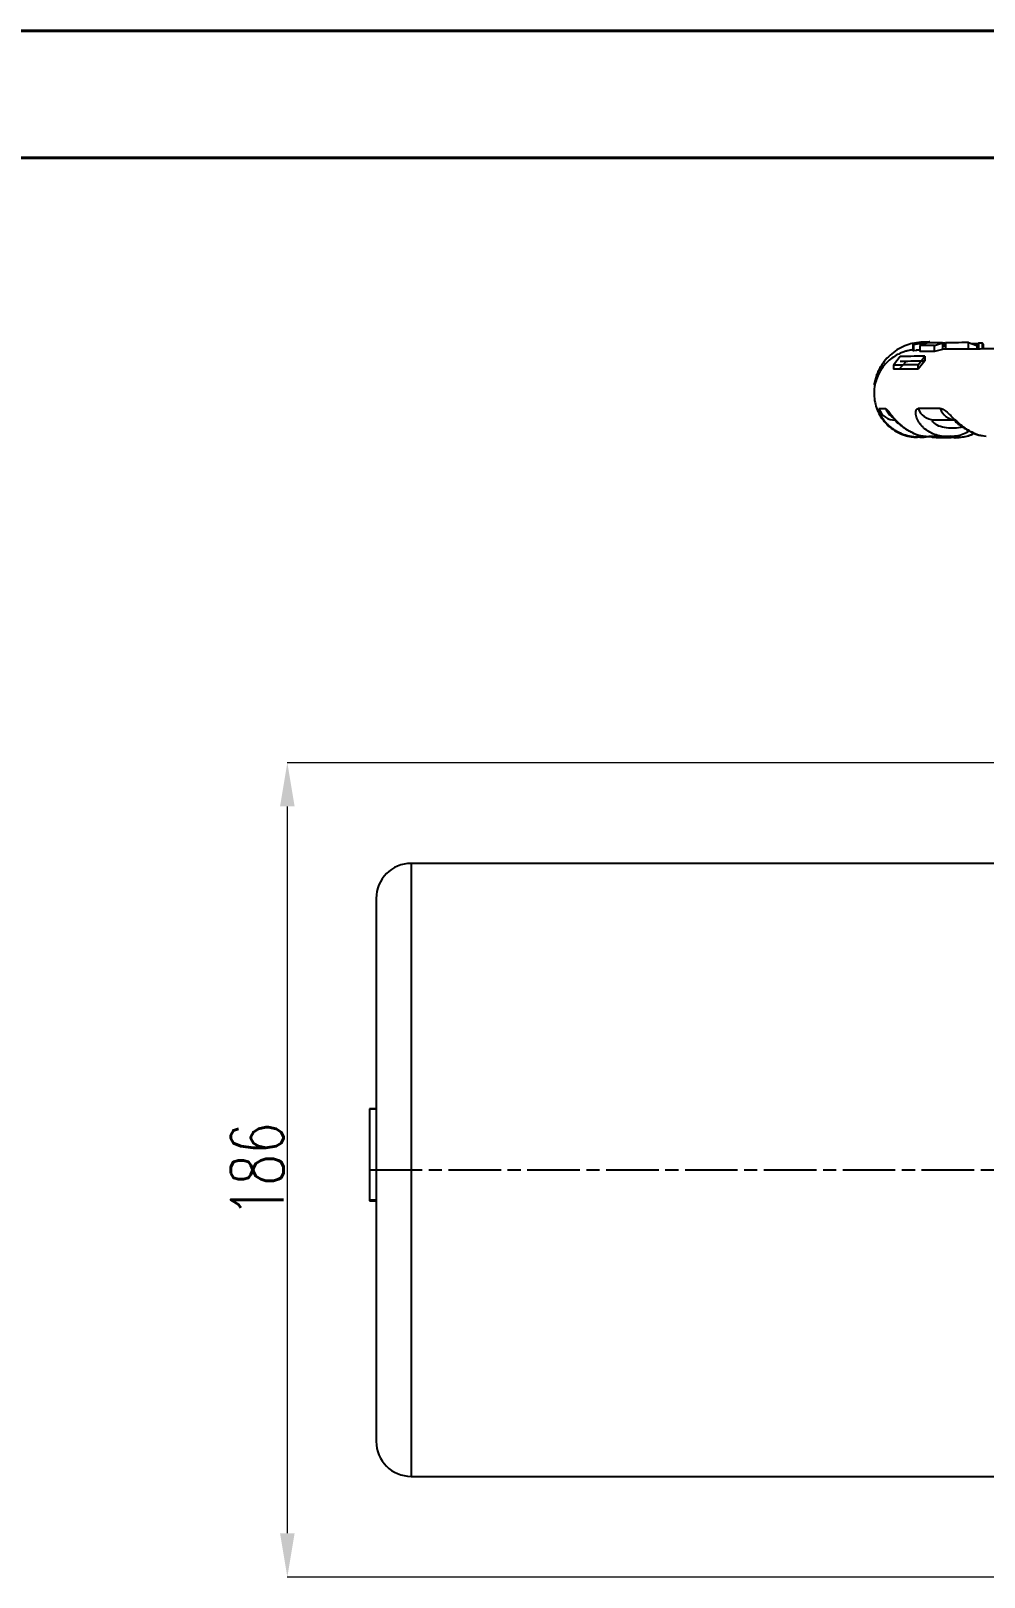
# Model space of a CAD drawing. Header units: millimetres. Extents: x 2136 to 4572, y 748 to 2471.
# Drawn here: x 3413.1 to 3630.7, y 2118.1 to 2471.2 of the extents above; entities that cross this region are included whole.
import ezdxf

# ---------------------------------------------------------------- set-up
doc = ezdxf.new("R2010")
doc.units = ezdxf.units.MM
doc.linetypes.add('AM_ISO08W050', pattern=[18, 12, -1.5, 3, -1.5])
for name, color, linetype, lineweight in [('AM_5', 3, 'Continuous', 25), ('AM_7', 4, 'AM_ISO08W050', 25), ('AM_BOR', 7, 'Continuous', 50), ('粗实线', 7, 'Continuous', 40)]:
    doc.layers.add(name, color=color, linetype=linetype, lineweight=lineweight)
doc.styles.add('SLDTEXTSTYLE1', font='txt.shx', dxfattribs={"width": 0.7, "bigfont": 'gbcbig.shx'})
doc.dimstyles.new('SLDDIMSTYLE12$0', dxfattribs={"dimtxt": 12, "dimasz": 10, "dimexe": 0, "dimexo": 0.0625, "dimgap": 0.875, "dimtad": 1, "dimdec": 1, "dimlfac": 1.8, "dimrnd": 1e-09, "dimzin": 12, "dimdsep": 46, "dimtxsty": 'SLDTEXTSTYLE1', "dimcen": 0.09, "dimdle": 8.16, "dimclrd": 3, "dimclre": 3, "dimadec": 0, "dimazin": 3, "dimtfac": 1, "dimtdec": 1, "dimtofl": 0, "dimtmove": 0, "dimatfit": 3, "dimfxl": 0, "dimfrac": 2, "dimtolj": 1, "dimlwd": 5, "dimlwe": 5, "dimarcsym": 0})

# ---------------------------------------------------------------- blocks, each defined once
blk = doc.blocks.new('*D47')
at = {"layer": 'AM_5', "color": 3, "lineweight": 5, "transparency": 16777216}
blk.add_line((3640.84, 2304.09), (3471.62, 2304.09), dxfattribs=at)
at = {"layer": 'AM_5', "color": 3, "linetype": 'Continuous', "lineweight": 5, "transparency": 16777216}
for p, q in [((3471.62, 2294.09), (3471.62, 2128.09)), ((3640.83, 2118.09), (3471.62, 2118.09))]:
    blk.add_line(p, q, dxfattribs=at)
at = {"layer": 'AM_5', "color": 3, "transparency": 16777216}
for points in [[(3469.96, 2294.09), (3473.29, 2294.09), (3471.62, 2304.09)], [(3469.96, 2128.09), (3473.29, 2128.09), (3471.62, 2118.09)]]:
    blk.add_solid(points, dxfattribs=at)
at = {"layer": 'Defpoints', "color": 0, "transparency": 16777216}
for p in [(3640.9, 2304.09), (3471.62, 2118.09), (3640.9, 2118.09)]:
    blk.add_point(p, dxfattribs=at)
at = {"layer": 'AM_5', "color": 0, "transparency": 16777216, "insert": (3464.75, 2211.09), "char_height": 12, "attachment_point": 5, "rotation": 90, "style": 'SLDTEXTSTYLE1'}
blk.add_mtext('\\A1;186', dxfattribs=at)
blk = doc.blocks.new('rA3')
at = {"layer": '粗实线'}
for p, q in [((753.384, 421.26), (333.384, 421.26)), ((748.384, 416.26), (358.384, 416.26))]:
    blk.add_line(p, q, dxfattribs=at)

msp = doc.modelspace()

# ---------------------------------------------------------------- linework, layer by layer
at = {"color": 7, "linetype": 'Continuous', "lineweight": 25}
for p, q in [((3616.007, 2399.941), (3614.416, 2399.575)), ((3614.594, 2399.578), (3614.416, 2399.575)), ((3614.416, 2399.575), (3614.416, 2398.17)), ((3614.594, 2398.173), (3614.416, 2398.17)), ((3614.594, 2399.578), (3617.096, 2400.073)), ((3614.594, 2398.173), (3614.594, 2399.578)), ((3615.968, 2398.334), (3614.594, 2398.173)), ((3616.197, 2400.139), (3614.805, 2399.914)), ((3616.007, 2399.941), (3614.805, 2399.914)), ((3615.834, 2398.272), (3615.156, 2398.264)), ((3617.83, 2399.949), (3615.968, 2399.334)), ((3619.323, 2399.371), (3615.968, 2399.334)), ((3615.968, 2399.334), (3615.968, 2397.99)), ((3619.323, 2398.018), (3615.968, 2397.99)), ((3617.358, 2400.163), (3616.197, 2400.139)), ((3617.096, 2400.073), (3618.284, 2400.215)), ((3617.381, 2400.165), (3617.358, 2400.163)), ((3618.108, 2400.212), (3617.381, 2400.165)), ((3621.168, 2399.982), (3617.83, 2399.949)), ((3618.284, 2400.215), (3618.108, 2400.212)), ((3619.323, 2399.371), (3621.168, 2399.982)), ((3619.323, 2398.018), (3619.323, 2399.371)), ((3621.168, 2398.447), (3619.323, 2398.018)), ((3621.855, 2399.545), (3621.129, 2399.733)), ((3621.168, 2399.982), (3621.168, 2398.447)), ((3621.711, 2399.933), (3621.188, 2399.978)), ((3621.208, 2400.012), (3621.372, 2399.993)), ((3621.855, 2399.135), (3621.49, 2399.274)), ((3621.855, 2399.987), (3621.855, 2398.52)), ((3627.095, 2400.024), (3629.027, 2399.39)), ((3627.095, 2398.552), (3627.095, 2400.024)), ((3627.757, 2399.807), (3629.205, 2399.801)), ((3629.027, 2399.39), (3629.027, 2398.562)), ((3629.027, 2398.826), (3629.416, 2398.617)), ((3629.416, 2398.617), (3629.027, 2398.611)), ((3629.488, 2399.967), (3629.205, 2399.801)), ((3629.205, 2399.801), (3629.205, 2398.731)), ((3629.488, 2399.967), (3630.214, 2399.964)), ((3629.488, 2398.565), (3629.488, 2399.967)), ((3630.514, 2399.638), (3630.214, 2399.964)), ((3630.214, 2399.964), (3630.214, 2398.568)), ((3630.514, 2398.569), (3630.514, 2399.638)), ((3607.324, 2394.073), (3607.324, 2394.978)), ((3611.536, 2396.844), (3609.989, 2394.869)), ((3609.989, 2394.869), (3609.989, 2393.924)), ((3611.278, 2393.949), (3612.934, 2395.819)), ((3615.605, 2394.969), (3617.103, 2396.925)), ((3617.103, 2395.851), (3615.605, 2393.971)), ((3615.605, 2393.971), (3615.605, 2394.969)), ((3617.103, 2396.925), (3617.103, 2395.851)), ((3606.177, 2392.784), (3605.582, 2390.638)), ((3605.582, 2390.638), (3605.582, 2390.287)), ((3606.177, 2391.89), (3605.961, 2391.109)), ((3606.189, 2392.807), (3606.177, 2392.784)), ((3606.177, 2391.89), (3606.177, 2392.784)), ((3606.189, 2391.914), (3606.177, 2391.89)), ((3606.189, 2391.914), (3606.189, 2392.807)), ((3605.732, 2390.287), (3605.582, 2390.287)), ((3619.171, 2382.406), (3624.08, 2382.433)), ((3619.171, 2382.406), (3624.2, 2382.402)), ((3614.583, 2378.474), (3614.496, 2378.478)), ((3614.503, 2378.486), (3614.538, 2378.496)), ((3614.518, 2378.49), (3614.575, 2378.458)), ((3614.538, 2378.496), (3614.584, 2378.521)), ((3614.628, 2378.486), (3614.584, 2378.521)), ((3614.628, 2378.486), (3614.585, 2378.474)), ((3614.896, 2378.453), (3614.869, 2378.486)), ((3615.575, 2378.478), (3617.489, 2378.549)), ((3616.816, 2378.568), (3617.297, 2378.672)), ((3618.714, 2378.407), (3618.012, 2378.551)), ((3618.801, 2378.397), (3618.637, 2378.432)), ((3618.714, 2378.407), (3618.637, 2378.432)), ((3618.758, 2378.406), (3618.714, 2378.407)), ((3619.33, 2378.418), (3618.801, 2378.397)), ((3619.326, 2378.398), (3619.705, 2378.347)), ((3621.474, 2378.499), (3619.33, 2378.418)), ((3621.38, 2378.582), (3621.557, 2378.61)), ((3623.064, 2378.638), (3621.475, 2378.572)), ((3621.475, 2378.571), (3621.557, 2378.61)), ((3622.454, 2378.524), (3622.806, 2378.59)), ((3623.151, 2378.364), (3624.353, 2378.412)), ((3623.752, 2378.317), (3624.048, 2378.315)), ((3640.898, 2281.089), (3499.898, 2281.09)), ((3490.398, 2225.018), (3491.898, 2225.018)), ((3490.398, 2225.018), (3490.398, 2204.284)), ((3491.898, 2225.018), (3490.398, 2225.018)), ((3490.398, 2225.018), (3490.398, 2225.018)), ((3490.398, 2204.284), (3491.898, 2204.284)), ((3490.398, 2204.284), (3490.398, 2204.051)), ((3490.398, 2204.051), (3491.898, 2204.051)), ((3499.897, 2141.09), (3640.897, 2141.089))]:
    msp.add_line(p, q, dxfattribs=at)
at = {"color": 7, "linetype": 'Continuous', "lineweight": 25, "flags": 128}
msp.add_lwpolyline([(3499.898, 2281.09), (3499.898, 2280.911), (3499.898, 2280.377), (3499.898, 2279.49), (3499.898, 2278.254), (3499.898, 2276.676), (3499.898, 2274.764), (3499.898, 2272.527), (3499.898, 2269.978), (3499.898, 2267.128), (3499.898, 2263.992), (3499.898, 2260.587), (3499.898, 2256.93), (3499.898, 2253.039), (3499.898, 2248.935), (3499.898, 2244.637), (3499.898, 2240.169), (3499.898, 2235.552), (3499.898, 2230.811), (3499.898, 2225.969), (3499.898, 2221.052), (3499.898, 2216.084), (3499.898, 2211.09), (3499.898, 2206.096), (3499.898, 2201.128), (3499.898, 2196.21), (3499.897, 2191.369), (3499.897, 2186.627), (3499.897, 2182.011), (3499.897, 2177.542), (3499.897, 2173.245), (3499.897, 2169.14), (3499.897, 2165.25), (3499.897, 2161.592), (3499.897, 2158.187), (3499.897, 2155.052), (3499.897, 2152.202), (3499.897, 2149.652), (3499.897, 2147.416), (3499.897, 2145.503), (3499.897, 2143.925), (3499.897, 2142.69), (3499.897, 2141.802), (3499.897, 2141.268), (3499.897, 2141.09)], dxfattribs=at)
at = {"color": 7, "linetype": 'Continuous', "lineweight": 25}
for centre, radius, start, end in [((3609.545, 2272.468), 112.461, 90.67829, 91.46899), ((3610.394, 2386.306), 3.99, 200.7466, 269.94723), ((3611.948, 2386.32), 3.987, 200.53714, 238.92466), ((3639.291, -1515.37), 3900.426, 90.273673, 90.347423), ((3619.236, 2386.201), 3.796, 198.69099, 269.01094), ((3624.181, 2386.123), 3.692, 197.51104, 268.43264), ((3631.233, 3785.428), 1407.053, 269.518479, 269.594895), ((3499.898, 2273.09), 8, 89.99969, 179.99969), ((3499.897, 2149.09), 8, 179.99969, 269.99969)]:
    msp.add_arc(centre, radius, start, end, dxfattribs=at)
for points, knots in [([(3614.416, 2398.361), (3614.363, 2398.356), (3614.225, 2398.341), (3613.847, 2398.284), (3613.28, 2398.171), (3612.558, 2397.979), (3611.645, 2397.652), (3610.52, 2397.104), (3609.262, 2396.257), (3608.034, 2395.094), (3606.983, 2393.679), (3606.19, 2392.084), (3605.69, 2390.37), (3605.502, 2388.593), (3605.631, 2386.811), (3606.073, 2385.08), (3606.815, 2383.455), (3607.832, 2381.987), (3609.092, 2380.723), (3610.457, 2379.77), (3611.716, 2379.163), (3612.712, 2378.823), (3613.472, 2378.635), (3614.045, 2378.533), (3614.369, 2378.491), (3614.472, 2378.481), (3614.496, 2378.478)], [0, 0, 0, 0, 0.0148867, 0.0392673, 0.0620584, 0.0873333, 0.1182037, 0.1585511, 0.2087423, 0.2639748, 0.320539, 0.3773811, 0.4342854, 0.491206, 0.5481328, 0.6050646, 0.6620035, 0.7189518, 0.7759064, 0.832816, 0.878701, 0.9113007, 0.9380514, 0.963413, 0.9915051, 1, 1, 1, 1]), ([(3614.803, 2399.915), (3614.371, 2399.833), (3613.273, 2399.623), (3611.631, 2398.911), (3609.925, 2397.839), (3608.458, 2396.529), (3607.69, 2395.479), (3607.324, 2394.978)], [0, 0, 0, 0, 0.1436466, 0.3657796, 0.5794741, 0.7996194, 1, 1, 1, 1]), ([(3621.04, 2399.797), (3621.194, 2399.782), (3621.516, 2399.751), (3621.739, 2399.642), (3621.855, 2399.584)], [0, 0, 0, 0, 0.4794776, 1, 1, 1, 1]), ([(3621.04, 2399.606), (3621.131, 2399.588), (3621.448, 2399.527), (3621.686, 2399.426), (3621.855, 2399.353)], [0, 0, 0, 0, 0.2892723, 1, 1, 1, 1]), ([(3621.04, 2399.448), (3621.112, 2399.428), (3621.397, 2399.352), (3621.659, 2399.209), (3621.855, 2399.103)], [0, 0, 0, 0, 0.2547132, 1, 1, 1, 1]), ([(3621.855, 2399.857), (3621.854, 2399.857), (3621.634, 2399.923), (3621.401, 2399.903), (3621.168, 2399.883)], [0, 0, 0, 0, 0.0059339, 1, 1, 1, 1]), ([(3621.855, 2399.06), (3621.692, 2399.156), (3621.473, 2399.284), (3621.231, 2399.352), (3621.168, 2399.37)], [0, 0, 0, 0, 0.7422142, 1, 1, 1, 1]), ([(3775.899, 2398.767), (3773.5, 2398.767), (3770.119, 2398.767), (3765.116, 2398.766), (3760.825, 2398.765), (3755.72, 2398.764), (3750.378, 2398.763), (3744.813, 2398.76), (3739.11, 2398.758), (3733.325, 2398.755), (3727.5, 2398.751), (3721.67, 2398.747), (3715.863, 2398.742), (3710.104, 2398.737), (3704.413, 2398.731), (3698.809, 2398.725), (3693.308, 2398.718), (3687.926, 2398.711), (3682.677, 2398.703), (3677.573, 2398.695), (3672.626, 2398.687), (3667.846, 2398.678), (3663.243, 2398.669), (3658.827, 2398.659), (3654.605, 2398.649), (3650.584, 2398.639), (3646.773, 2398.628), (3643.175, 2398.617), (3639.797, 2398.606), (3636.643, 2398.595), (3633.715, 2398.583), (3631.015, 2398.572), (3628.547, 2398.56), (3626.307, 2398.549), (3624.302, 2398.537), (3622.578, 2398.526), (3621.614, 2398.518), (3621.168, 2398.515)], [0, 0, 0, 0, 0.0344071, 0.0485109, 0.0718894, 0.0961605, 0.1221805, 0.149305, 0.1772714, 0.2058697, 0.2349502, 0.2644009, 0.2941371, 0.3240924, 0.3542143, 0.3844599, 0.4147936, 0.445185, 0.4756078, 0.5060385, 0.5364555, 0.5668389, 0.5971695, 0.6274283, 0.6575964, 0.6876542, 0.7175815, 0.7473561, 0.7769545, 0.8063502, 0.8355137, 0.8644114, 0.8930048, 0.921249, 0.9490912, 0.9764687, 1, 1, 1, 1]), ([(3621.18, 2400.004), (3621.334, 2400.009), (3621.52, 2400.014), (3621.699, 2399.962), (3621.73, 2399.953)], [0, 0, 0, 0, 0.8253899, 1, 1, 1, 1]), ([(3627.095, 2400.024), (3626.05, 2400.018), (3623.956, 2400.006), (3622.556, 2399.994), (3621.855, 2399.987)], [0, 0, 0, 0, 0.4988559, 1, 1, 1, 1]), ([(3607.324, 2394.978), (3607.178, 2394.749), (3606.891, 2394.295), (3606.552, 2393.639), (3606.337, 2393.16), (3606.236, 2392.919), (3606.198, 2392.827), (3606.192, 2392.813), (3606.189, 2392.807)], [0, 0, 0, 0, 0.2914797, 0.5750699, 0.8079281, 0.8967748, 0.9490808, 1, 1, 1, 1]), ([(3607.897, 2394.824), (3607.894, 2394.821), (3607.654, 2394.619), (3607.488, 2394.344), (3607.324, 2394.073)], [0, 0, 0, 0, 0.01355435, 1, 1, 1, 1]), ([(3615.605, 2394.969), (3614.477, 2394.952), (3612.237, 2394.917), (3610.735, 2394.885), (3609.989, 2394.869)], [0, 0, 0, 0, 0.5039201, 1, 1, 1, 1]), ([(3617.103, 2396.925), (3615.985, 2396.911), (3613.765, 2396.883), (3612.276, 2396.857), (3611.536, 2396.844)], [0, 0, 0, 0, 0.5034187, 1, 1, 1, 1]), ([(3611.536, 2395.805), (3612.281, 2395.813), (3613.771, 2395.829), (3615.993, 2395.844), (3617.103, 2395.851)], [0, 0, 0, 0, 0.4999998, 1, 1, 1, 1]), ([(3615.605, 2393.971), (3614.485, 2393.963), (3612.245, 2393.948), (3610.741, 2393.932), (3609.989, 2393.924)], [0, 0, 0, 0, 0.5000002, 1, 1, 1, 1]), ([(3614.538, 2378.496), (3613.936, 2378.595), (3612.766, 2378.788), (3611.112, 2379.471), (3609.894, 2380.233), (3609.046, 2380.942), (3608.484, 2381.495), (3607.992, 2382.069), (3607.562, 2382.664), (3607.217, 2383.236), (3606.863, 2383.943), (3606.606, 2384.697), (3606.643, 2384.827), (3606.662, 2384.892)], [0, 0, 0, 0, 0.1284973, 0.2497639, 0.3799902, 0.4410033, 0.4995684, 0.5633982, 0.624473, 0.6884765, 0.7497189, 0.8750081, 1, 1, 1, 1]), ([(3608.214, 2384.921), (3608.33, 2384.859), (3608.563, 2384.734), (3609.215, 2383.839), (3609.946, 2382.907), (3610.657, 2382.121), (3611.429, 2381.357), (3612.32, 2380.625), (3613.311, 2379.979), (3614.366, 2379.411), (3615.778, 2378.841), (3616.947, 2378.649), (3617.549, 2378.551)], [0, 0, 0, 0, 0.1245331, 0.2497204, 0.3746604, 0.4358129, 0.4997369, 0.6193085, 0.6831267, 0.7499061, 0.8713351, 1, 1, 1, 1]), ([(3621.38, 2378.582), (3620.813, 2378.68), (3619.711, 2378.871), (3618.199, 2379.553), (3617.126, 2380.315), (3616.418, 2381.024), (3615.972, 2381.578), (3615.608, 2382.154), (3615.326, 2382.75), (3615.144, 2383.324), (3615.032, 2384.033), (3615.12, 2384.789), (3615.467, 2384.92), (3615.64, 2384.985)], [0, 0, 0, 0, 0.12847248, 0.24975174, 0.3799936, 0.44100837, 0.49957067, 0.56339972, 0.6244689, 0.68847721, 0.74971847, 0.87501061, 1, 1, 1, 1]), ([(3620.661, 2385.012), (3620.925, 2384.949), (3621.455, 2384.823), (3622.467, 2383.923), (3623.411, 2382.987), (3624.242, 2382.198), (3625.101, 2381.432), (3626.038, 2380.699), (3627.039, 2380.053), (3628.08, 2379.484), (3629.443, 2378.916), (3630.537, 2378.728), (3631.099, 2378.631)], [0, 0, 0, 0, 0.1245352, 0.2497123, 0.3746683, 0.4358121, 0.4997348, 0.6193036, 0.6831306, 0.7499247, 0.8713728, 1, 1, 1, 1]), ([(3610.331, 2382.492), (3610.322, 2382.49), (3610.289, 2382.481), (3610.416, 2382.329), (3610.695, 2382.027), (3611.308, 2381.434), (3612.345, 2380.55), (3614.04, 2379.535), (3615.522, 2378.858), (3616.433, 2378.764), (3616.569, 2378.75)], [0, 0, 0, 0, 0.023323, 0.0856596, 0.1580207, 0.2430344, 0.4417407, 0.6789866, 0.9522608, 1, 1, 1, 1]), ([(3611.588, 2381.27), (3611.459, 2381.332), (3611.076, 2381.515), (3610.63, 2381.885), (3610.349, 2382.242), (3610.377, 2382.291), (3610.39, 2382.315)], [0, 0, 0, 0, 0.1407072, 0.4184993, 0.7090977, 1, 1, 1, 1]), ([(3625.742, 2380.74), (3625.602, 2380.699), (3624.835, 2380.476), (3623.419, 2380.43), (3621.582, 2380.565), (3620.152, 2380.998), (3619.288, 2381.53), (3618.91, 2381.973), (3618.877, 2382.333), (3619.073, 2382.382), (3619.171, 2382.406)], [0, 0, 0, 0, 0.0426739, 0.2343151, 0.4259587, 0.6169991, 0.7170695, 0.8085352, 0.9042176, 1, 1, 1, 1]), ([(3624.296, 2382.274), (3624.251, 2382.261), (3624.097, 2382.217), (3624.031, 2382.142), (3624.134, 2381.971), (3624.408, 2381.727), (3624.749, 2381.455), (3625.212, 2381.107), (3626.302, 2380.331), (3627.883, 2379.469), (3629.498, 2378.852), (3630.298, 2378.779), (3630.493, 2378.761)], [0, 0, 0, 0, 0.0349153, 0.1182998, 0.1932785, 0.2622653, 0.3240599, 0.3768786, 0.4681528, 0.7421421, 0.9372986, 1, 1, 1, 1]), ([(3614.6, 2378.468), (3614.661, 2378.462), (3614.927, 2378.435), (3615.164, 2378.425), (3615.336, 2378.418), (3615.442, 2378.414)], [0, 0, 0, 0, 0.102874, 0.4498624, 1, 1, 1, 1]), ([(3617.445, 2378.611), (3617.421, 2378.603), (3616.529, 2378.313), (3615.566, 2378.401), (3614.628, 2378.486)], [0, 0, 0, 0, 0.0262577, 1, 1, 1, 1]), ([(3615.993, 2378.431), (3616.436, 2378.421), (3616.943, 2378.41), (3617.428, 2378.533), (3617.489, 2378.549)], [0, 0, 0, 0, 0.87522233, 1, 1, 1, 1]), ([(3617.324, 2378.587), (3617.304, 2378.582), (3617.085, 2378.538), (3616.795, 2378.507), (3616.46, 2378.467), (3616.367, 2378.462), (3616.313, 2378.459)], [0, 0, 0, 0, 0.02437842, 0.26552725, 0.57548966, 1, 1, 1, 1]), ([(3617.549, 2378.551), (3618.093, 2378.556), (3619.182, 2378.566), (3620.647, 2378.577), (3621.38, 2378.582)], [0, 0, 0, 0, 0.4993996, 1, 1, 1, 1]), ([(3621.475, 2378.572), (3620.743, 2378.566), (3619.279, 2378.556), (3618.189, 2378.546), (3617.643, 2378.541)], [0, 0, 0, 0, 0.4993996, 1, 1, 1, 1]), ([(3618.735, 2378.492), (3619.02, 2378.495), (3619.692, 2378.502), (3620.934, 2378.513), (3621.99, 2378.521), (3622.487, 2378.524)], [0, 0, 0, 0, 0.2805546, 0.6611713, 1, 1, 1, 1]), ([(3618.801, 2378.397), (3619.432, 2378.392), (3620.696, 2378.381), (3622.332, 2378.37), (3623.151, 2378.364)], [0, 0, 0, 0, 0.499399, 1, 1, 1, 1]), ([(3623.067, 2378.374), (3622.247, 2378.379), (3620.718, 2378.389), (3619.535, 2378.4), (3618.987, 2378.404)], [0, 0, 0, 0, 0.5361807, 1, 1, 1, 1]), ([(3622.806, 2378.59), (3623.864, 2378.684), (3625.493, 2378.829), (3626.879, 2379.665), (3627.365, 2379.959)], [0, 0, 0, 0, 0.6493093, 1, 1, 1, 1]), ([(3624.021, 2378.315), (3624.632, 2378.347), (3625.828, 2378.412), (3627.299, 2378.81), (3628.106, 2379.197), (3628.383, 2379.329)], [0, 0, 0, 0, 0.4074999, 0.7971073, 1, 1, 1, 1]), ([(3624.353, 2378.412), (3624.818, 2378.415), (3626.145, 2378.422), (3627.555, 2378.83), (3628.346, 2379.327), (3628.361, 2379.336)], [0, 0, 0, 0, 0.3456559, 0.9874843, 1, 1, 1, 1]), ([(3491.898, 2273.09), (3491.898, 2273.001), (3491.898, 2272.82), (3491.898, 2271.332), (3491.898, 2269.084), (3491.898, 2266.242), (3491.898, 2263.062), (3491.898, 2259.302), (3491.898, 2255.009), (3491.898, 2250.247), (3491.898, 2245.095), (3491.898, 2239.644), (3491.898, 2233.404), (3491.898, 2226.402), (3491.898, 2218.729), (3491.898, 2211.09), (3491.898, 2203.451), (3491.898, 2195.778), (3491.897, 2188.775), (3491.897, 2182.536), (3491.897, 2177.085), (3491.897, 2171.933), (3491.897, 2167.171), (3491.897, 2162.878), (3491.897, 2159.118), (3491.897, 2155.938), (3491.897, 2153.096), (3491.897, 2150.848), (3491.897, 2149.359), (3491.897, 2149.179), (3491.897, 2149.09)], [0, 0, 0, 0, 0.03881441, 0.07883249, 0.1199761, 0.15188795, 0.18430368, 0.21706425, 0.25, 0.28293574, 0.31569631, 0.34811204, 0.38002389, 0.4211651, 0.46118377, 0.5, 0.53881379, 0.57883249, 0.6199761, 0.65188795, 0.68430368, 0.71706425, 0.75, 0.78293574, 0.81569631, 0.84811204, 0.88002389, 0.9211651, 0.96118438, 1, 1, 1, 1])]:
    msp.add_open_spline(points, degree=3, knots=knots, dxfattribs=at)
at = {"layer": 'AM_7'}
msp.add_line((3490.398, 2211.089), (4128.614, 2211.089), dxfattribs=at)

# ---------------------------------------------------------------- block references
at = {"layer": 'AM_BOR', "xscale": 5.80078125, "yscale": 5.80078125, "zscale": 5.80078125}
msp.add_blockref('rA3', (201.961, 27.575), dxfattribs=at)

# ---------------------------------------------------------------- dimensions: what is measured, and where the dimension line sits
at = {"layer": 'AM_5'}
dim = msp.add_linear_dim(base=(3471.623, 2118.089), p1=(3640.898, 2304.089), p2=(3640.897, 2118.089), angle=90, dimstyle='SLDDIMSTYLE12$0', override={"dimlfac": 1, "dimpost": ''}, dxfattribs=at)
dim.commit()
dim.dimension.update_dxf_attribs({"geometry": '*D47', "text_midpoint": (3464.748, 2211.089)})

doc.saveas('drawing.dxf')
